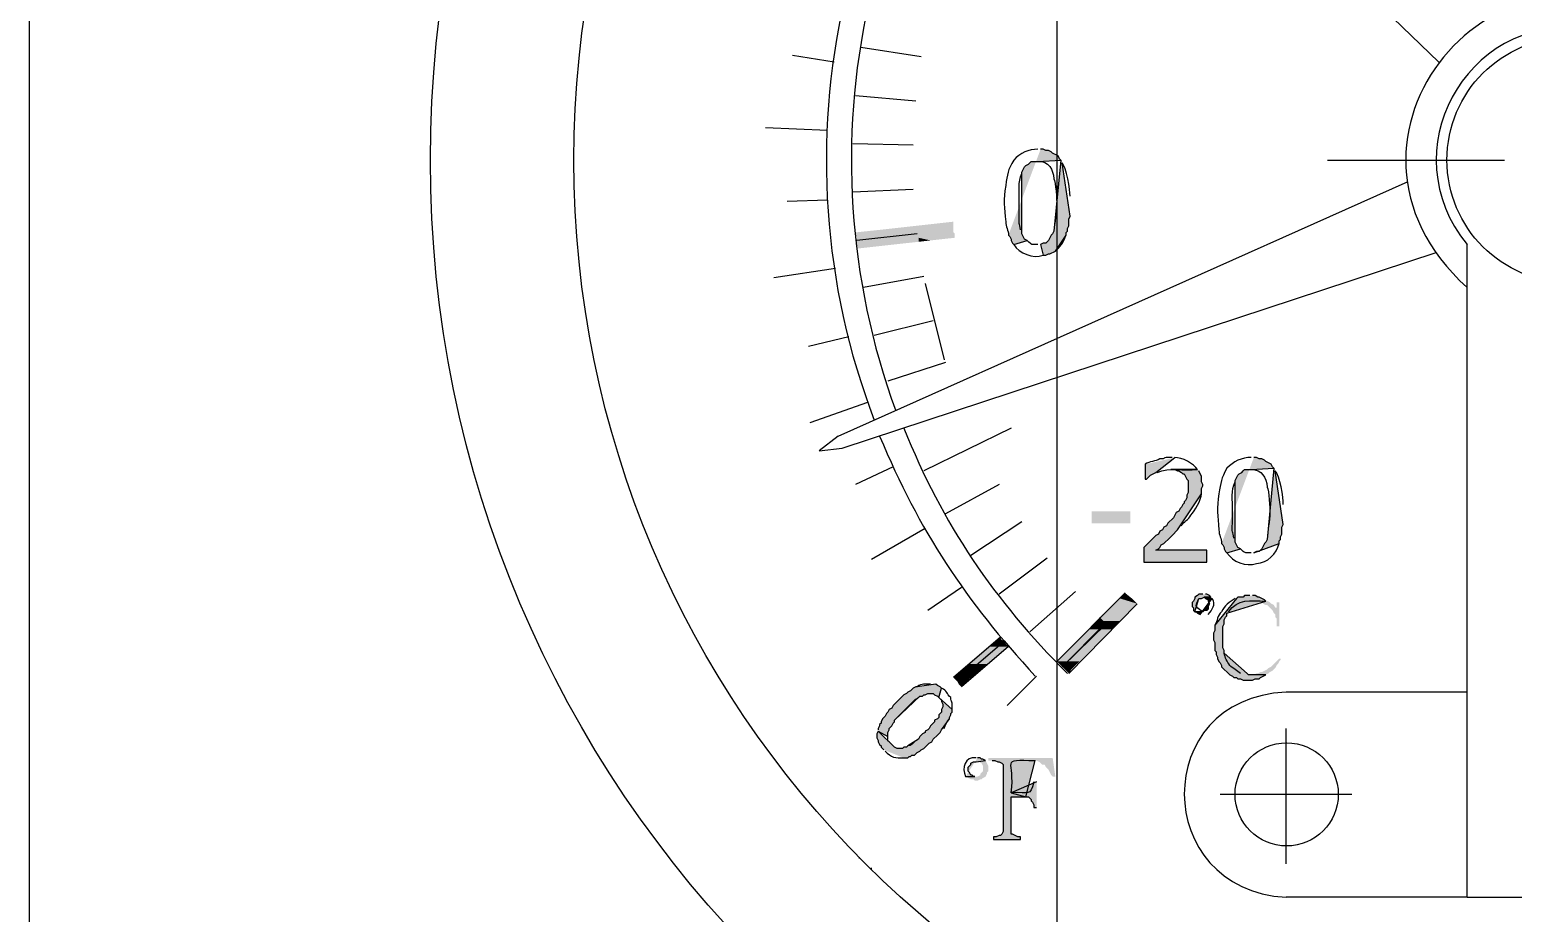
# Model space of a CAD drawing. Header units: millimetres. Extents: x 88585 to 99951, y -167251 to -159927.
# Drawn here: x 91141.6 to 91213.8, y -161431.5 to -161388.5 of the extents above; entities that cross this region are included whole.
import ezdxf

# ---------------------------------------------------------------- set-up
doc = ezdxf.new("R2010")
doc.units = ezdxf.units.MM
doc.header["$LTSCALE"] = 13
doc.layers.add('PDF_几何图形', color=7, linetype='Continuous')
doc.layers.add('PDF_实体填充', color=7, linetype='Continuous', true_color=0xffffff)
doc.layers.add('标注、文本', color=3, linetype='Continuous', lineweight=25)

# ---------------------------------------------------------------- blocks, each defined once
blk = doc.blocks.new('A$C1C912F39')
at = {"layer": 'PDF_实体填充', "transparency": 33554559}
for points in [[(28.138, 77.657), (28.203, 77.591), (28.268, 77.461), (28.268, 77.396), (28.334, 77.265), (28.399, 77.2), (29.052, 77.396), (28.921, 77.461), (28.791, 77.722), (28.791, 77.787), (28.791, 80.66), (28.791, 80.725), (28.921, 80.986), (28.987, 81.052), (29.117, 81.117), (29.248, 81.247), (29.574, 81.247), (30.684, 81.313), (30.619, 81.378), (30.553, 81.509), (30.292, 81.639), (30.227, 81.704), (30.096, 81.77), (29.966, 81.77), (29.835, 81.835), (29.705, 81.835)], [(30.684, 81.313), (30.357, 77.853), (30.292, 77.722), (30.227, 77.657), (30.096, 77.396), (29.966, 77.265), (29.835, 77.265), (29.705, 77.2), (29.835, 76.677), (29.966, 76.677), (30.096, 76.743), (30.162, 76.743), (30.423, 76.873), (30.945, 77.657), (30.945, 77.787), (31.01, 77.853), (31.01, 77.983), (31.076, 78.114), (31.076, 78.44), (31.141, 78.571), (30.749, 81.182)], [(34.797, 66.493), (34.797, 65.775), (34.862, 65.775), (35.058, 65.971), (35.189, 66.036), (35.319, 66.101), (36.233, 66.819)], [(38.518, 62.641), (38.583, 62.576), (38.649, 62.445), (38.649, 62.38), (38.714, 62.249), (38.779, 62.184), (39.432, 62.38), (39.302, 62.445), (39.171, 62.706), (39.171, 62.772), (39.171, 65.644), (39.171, 65.71), (39.302, 65.971), (39.367, 66.036), (39.497, 66.101), (39.563, 66.167), (39.628, 66.232), (39.954, 66.232), (41.064, 66.297), (40.999, 66.362), (40.934, 66.493), (40.673, 66.624), (40.607, 66.689), (40.477, 66.754), (40.346, 66.754), (40.216, 66.819), (40.085, 66.819)], [(37.343, 66.232), (36.037, 66.232), (36.233, 66.232), (36.364, 66.167), (36.429, 66.167), (36.56, 66.101), (36.625, 66.036), (36.69, 66.036), (36.821, 65.775), (36.886, 65.71), (36.886, 65.122), (36.821, 64.991), (36.821, 64.861), (36.755, 64.73), (36.69, 64.665), (36.69, 64.6), (36.625, 64.534), (36.56, 64.404), (36.494, 64.339), (36.429, 64.208), (36.298, 64.143), (36.233, 64.012), (36.168, 63.882), (35.907, 63.62), (35.841, 63.49), (35.711, 63.425), (35.646, 63.294), (35.515, 63.229), (35.45, 63.098), (35.319, 63.033), (34.732, 62.445), (34.732, 61.727), (37.8, 61.727), (37.8, 62.315), (35.319, 62.315), (35.45, 62.38), (35.515, 62.445), (35.58, 62.576), (35.711, 62.641), (35.972, 62.902), (36.103, 63.033), (36.168, 63.098), (36.298, 63.229), (36.364, 63.294), (37.539, 65.057), (37.539, 65.318), (37.604, 65.448), (37.604, 65.514), (37.539, 65.644), (37.539, 65.905), (37.408, 66.167)], [(41.064, 66.297), (40.738, 62.837), (40.673, 62.706), (40.607, 62.641), (40.477, 62.38), (40.346, 62.249), (40.216, 62.249), (40.085, 62.184), (41.325, 62.641), (41.325, 62.772), (41.391, 62.837), (41.391, 62.968), (41.456, 63.098), (41.456, 63.425), (41.521, 63.555), (41.13, 66.167)], [(34.079, 63.62), (34.079, 64.208), (32.185, 64.208), (32.185, 63.62)], [(37.604, 60.16), (37.408, 60.16), (37.343, 60.095), (37.212, 60.03), (37.212, 59.964), (37.147, 59.834), (37.082, 59.769), (37.082, 59.573), (37.147, 59.507), (37.147, 59.377), (37.212, 59.312), (37.408, 59.964), (37.539, 59.964), (37.669, 60.03), (37.996, 60.03), (37.931, 60.095), (37.8, 60.16), (37.735, 60.16)], [(37.996, 60.03), (37.669, 60.03), (37.735, 59.964), (37.865, 59.899), (37.865, 59.834), (37.931, 59.703), (37.865, 59.573), (37.865, 59.442), (37.8, 59.377), (37.669, 59.377), (37.604, 59.312), (37.212, 59.312), (37.278, 59.312), (37.343, 59.246), (37.474, 59.181), (38.061, 59.964)], [(39.889, 60.095), (39.628, 60.095), (39.563, 60.03), (39.302, 60.03), (39.236, 59.964), (38.192, 58.659), (38.192, 58.398), (38.126, 58.267), (38.126, 57.941), (38.192, 57.81), (38.192, 57.418), (38.257, 57.353), (38.257, 57.223), (38.322, 57.092), (38.322, 57.027), (38.388, 56.896), (38.453, 56.831), (38.518, 56.7), (38.518, 56.635), (38.91, 56.243), (39.04, 56.178), (39.106, 56.113), (39.236, 56.113), (39.302, 56.047), (39.432, 56.047), (39.563, 55.982), (40.02, 55.982), (40.15, 56.047), (40.346, 56.047), (40.411, 56.113), (40.673, 56.243), (39.824, 56.243), (39.759, 56.309), (38.649, 57.288), (38.649, 57.418), (38.583, 57.549), (38.583, 58.594), (38.649, 58.724), (38.649, 58.92), (38.714, 59.051), (38.779, 59.116), (38.779, 59.246), (40.673, 59.834), (40.607, 59.899), (40.346, 60.03), (40.281, 60.03), (40.15, 60.095), (40.02, 60.095)], [(40.673, 59.834), (39.954, 59.834), (40.346, 59.834), (40.477, 59.769), (40.542, 59.703), (40.673, 59.638), (40.738, 59.638), (40.934, 59.442), (41.195, 59.507), (41.13, 59.507), (41.064, 59.638), (40.934, 59.703), (40.868, 59.769), (40.738, 59.834)], [(41.325, 59.769), (41.195, 59.769), (41.195, 59.507), (40.934, 59.442), (40.999, 59.377), (41.064, 59.246), (41.13, 59.181), (41.13, 59.051), (41.195, 58.985), (41.195, 58.594), (41.325, 58.594)], [(41.391, 57.027), (41.325, 57.027), (41.13, 56.831), (41.064, 56.766), (40.999, 56.7), (40.934, 56.635), (40.803, 56.57), (40.738, 56.504), (40.477, 56.374), (40.411, 56.374), (40.281, 56.309), (40.216, 56.309), (40.085, 56.243), (39.954, 56.243), (40.673, 56.243), (40.803, 56.309), (40.868, 56.374), (40.999, 56.439), (41.064, 56.504), (41.13, 56.57), (41.195, 56.7), (41.26, 56.766), (41.325, 56.896), (41.391, 56.961)], [(21.805, 53.501), (22.262, 53.24), (22.262, 53.436), (22.327, 53.567), (22.327, 53.632), (22.458, 53.762), (22.523, 53.893), (22.589, 53.958), (22.589, 54.024), (23.829, 55.199), (23.96, 55.199), (24.025, 55.264), (24.09, 55.264), (24.221, 55.329), (24.482, 55.329), (24.547, 55.264), (24.678, 55.199), (24.743, 55.133), (24.874, 55.59), (24.808, 55.656), (24.678, 55.721), (24.612, 55.786), (23.698, 55.656), (23.633, 55.656), (23.503, 55.59), (23.372, 55.46), (23.241, 55.395), (23.176, 55.329), (23.046, 55.264), (22.98, 55.199), (22.523, 54.742), (22.458, 54.611), (22.327, 54.546), (22.262, 54.415), (22.197, 54.35), (22.132, 54.219), (22.001, 54.089), (21.936, 53.958), (21.936, 53.893), (21.87, 53.828), (21.87, 53.762), (21.805, 53.632), (21.805, 53.567)], [(23.046, 52.196), (23.241, 52.196), (23.307, 52.261), (23.372, 52.261), (23.437, 52.326), (23.568, 52.326), (23.698, 52.457), (23.829, 52.522), (23.894, 52.587), (24.025, 52.653), (24.286, 52.914), (24.417, 52.979), (24.482, 53.11), (24.678, 53.305), (24.743, 53.371), (24.808, 53.436), (24.874, 53.567), (25.265, 54.089), (25.265, 54.154), (25.331, 54.285), (25.331, 54.35), (25.396, 54.415), (25.396, 54.546), (24.743, 55.133), (24.808, 55.068), (24.874, 55.003), (24.874, 54.938), (24.939, 54.807), (24.939, 54.676), (24.874, 54.546), (24.874, 54.415), (24.808, 54.35), (24.743, 54.285), (24.743, 54.154), (24.678, 54.089), (24.547, 54.024), (24.547, 53.958), (24.351, 53.762), (24.286, 53.632), (24.221, 53.567), (24.09, 53.501), (24.09, 53.436), (23.96, 53.371), (23.829, 53.24), (23.764, 53.11), (23.241, 52.783), (23.176, 52.718), (23.046, 52.718), (22.98, 52.653), (22.719, 52.653), (22.589, 52.718), (21.805, 53.501), (21.74, 53.371), (21.74, 53.175), (21.805, 53.044), (21.805, 52.979), (21.87, 52.848), (21.936, 52.783), (21.936, 52.718), (22.066, 52.587)], [(26.049, 51.282), (26.506, 51.282), (26.44, 51.282), (26.375, 51.347), (26.31, 51.347), (26.245, 51.477), (26.179, 51.543), (26.179, 51.739), (26.245, 51.804), (26.31, 51.869), (26.31, 51.934), (26.44, 52), (26.571, 52), (27.028, 52.065), (26.897, 52.13), (26.832, 52.13), (26.767, 52.196), (26.636, 52.196)], [(27.028, 52.065), (26.571, 52), (26.702, 52), (26.832, 51.934), (26.897, 51.804), (26.897, 51.543), (26.767, 51.412), (26.767, 51.347), (26.636, 51.282), (26.114, 51.282), (26.179, 51.216), (26.31, 51.151), (26.44, 51.151), (26.506, 51.086), (26.636, 51.086), (26.767, 51.151), (26.832, 51.151), (26.897, 51.216), (27.028, 51.282), (27.093, 51.412), (27.093, 51.477), (27.159, 51.543), (27.159, 51.804), (27.093, 51.934)], [(30.292, 52.196), (27.159, 52.196), (27.159, 52.065), (27.354, 52.065)], [(30.292, 52.196), (27.354, 52.065), (29.509, 52.065), (29.639, 52), (29.705, 51.934), (29.77, 51.869), (29.9, 51.869), (29.966, 51.739), (30.096, 51.608), (30.227, 51.347), (30.292, 51.282), (30.423, 51.282)], [(27.354, 52.065), (27.485, 52.065), (27.616, 52), (27.681, 52), (27.811, 51.934), (27.877, 51.869), (27.877, 48.605), (27.811, 48.474), (27.746, 48.409), (27.681, 48.409), (27.55, 48.344), (27.42, 48.344), (27.42, 48.213), (28.725, 48.213), (28.725, 48.344), (28.595, 48.344), (28.464, 48.409), (28.334, 48.474), (28.268, 48.474), (28.268, 50.302), (28.987, 50.302), (29.444, 52.065)], [(29.509, 51.02), (28.268, 50.498), (28.987, 50.302), (29.117, 50.302), (29.248, 50.172), (29.248, 50.106), (29.313, 50.041), (29.378, 49.911), (29.378, 49.78), (29.509, 49.78)]]:
    blk.add_hatch(color=7, dxfattribs=at).paths.add_polyline_path(points, flags=16)
at = {"layer": 'PDF_几何图形'}
for p, q in [((24.09, 75.306), (25.004, 71.585)), ((41.652, 47.038), (41.652, 53.632))]:
    blk.add_line(p, q, dxfattribs=at)
for points in [[(43.284, 91.693), (49.094, 86.078)], [(23.894, 86.34), (20.956, 86.797)], [(19.651, 86.078), (17.627, 86.405)], [(23.633, 84.185), (20.695, 84.446)], [(19.324, 82.749), (16.321, 82.88)], [(23.503, 82.031), (20.565, 82.096)], [(28.138, 77.657), (28.203, 77.591), (28.268, 77.461), (28.268, 77.396), (28.334, 77.265), (28.399, 77.2), (29.052, 77.396), (28.921, 77.461), (28.791, 77.722), (28.791, 77.787), (28.791, 80.66), (28.791, 80.725), (28.921, 80.986), (28.987, 81.052), (29.117, 81.117), (29.248, 81.247), (29.574, 81.247), (30.684, 81.313), (30.619, 81.378), (30.553, 81.509), (30.292, 81.639), (30.227, 81.704), (30.096, 81.77), (29.966, 81.77), (29.835, 81.835), (29.705, 81.835)], [(30.684, 81.313), (30.357, 77.853), (30.292, 77.722), (30.227, 77.657), (30.096, 77.396), (29.966, 77.265), (29.835, 77.265), (29.705, 77.2), (29.835, 76.677), (29.966, 76.677), (30.096, 76.743), (30.162, 76.743), (30.423, 76.873), (30.945, 77.657), (30.945, 77.787), (31.01, 77.853), (31.01, 77.983), (31.076, 78.114), (31.076, 78.44), (31.141, 78.571), (30.749, 81.182)], [(43.676, 81.313), (52.293, 81.313)], [(19.847, 67.864), (47.593, 80.268)], [(23.503, 79.876), (20.565, 79.746)], [(19.324, 79.354), (17.366, 79.289)], [(23.698, 77.722), (20.761, 77.396)], [(20.042, 67.276), (48.964, 76.808)], [(50.465, 45.406), (50.465, 77.2)], [(19.716, 76.025), (16.713, 75.568)], [(24.025, 75.633), (21.087, 75.111)], [(24.482, 73.478), (21.609, 72.76)], [(20.369, 72.695), (18.41, 72.238)], [(25.069, 71.455), (22.262, 70.541)], [(21.283, 69.496), (18.476, 68.517)], [(28.268, 68.256), (24.025, 66.167)], [(19.847, 67.864), (18.933, 67.146), (20.042, 67.276)], [(34.797, 66.493), (34.797, 65.775), (34.862, 65.775), (35.058, 65.971), (35.189, 66.036), (35.319, 66.101), (36.233, 66.819)], [(38.518, 62.641), (38.583, 62.576), (38.649, 62.445), (38.649, 62.38), (38.714, 62.249), (38.779, 62.184), (39.432, 62.38), (39.302, 62.445), (39.171, 62.706), (39.171, 62.772), (39.171, 65.644), (39.171, 65.71), (39.302, 65.971), (39.367, 66.036), (39.497, 66.101), (39.563, 66.167), (39.628, 66.232), (39.954, 66.232), (41.064, 66.297), (40.999, 66.362), (40.934, 66.493), (40.673, 66.624), (40.607, 66.689), (40.477, 66.754), (40.346, 66.754), (40.216, 66.819), (40.085, 66.819)], [(22.523, 66.362), (20.695, 65.514)], [(37.343, 66.232), (36.037, 66.232), (36.233, 66.232), (36.364, 66.167), (36.429, 66.167), (36.56, 66.101), (36.625, 66.036), (36.69, 66.036), (36.821, 65.775), (36.886, 65.71), (36.886, 65.122), (36.821, 64.991), (36.821, 64.861), (36.755, 64.73), (36.69, 64.665), (36.69, 64.6), (36.625, 64.534), (36.56, 64.404), (36.494, 64.339), (36.429, 64.208), (36.298, 64.143), (36.233, 64.012), (36.168, 63.882), (35.907, 63.62), (35.841, 63.49), (35.711, 63.425), (35.646, 63.294), (35.515, 63.229), (35.45, 63.098), (35.319, 63.033), (34.732, 62.445), (34.732, 61.727), (37.8, 61.727), (37.8, 62.315), (35.319, 62.315), (35.45, 62.38), (35.515, 62.445), (35.58, 62.576), (35.711, 62.641), (35.972, 62.902), (36.103, 63.033), (36.168, 63.098), (36.298, 63.229), (36.364, 63.294), (37.539, 65.057), (37.539, 65.318), (37.604, 65.448), (37.604, 65.514), (37.539, 65.644), (37.539, 65.905), (37.408, 66.167)], [(41.064, 66.297), (40.738, 62.837), (40.673, 62.706), (40.607, 62.641), (40.477, 62.38), (40.346, 62.249), (40.216, 62.249), (40.085, 62.184), (41.325, 62.641), (41.325, 62.772), (41.391, 62.837), (41.391, 62.968), (41.456, 63.098), (41.456, 63.425), (41.521, 63.555), (41.13, 66.167)], [(27.681, 65.514), (25.069, 64.077)], [(28.791, 63.686), (26.31, 62.054)], [(24.09, 63.359), (21.479, 61.858)], [(30.031, 61.923), (27.681, 60.16)], [(25.853, 60.487), (24.221, 59.377)], [(31.402, 60.291), (29.182, 58.332)], [(33.818, 60.226), (30.488, 56.896)], [(37.604, 60.16), (37.408, 60.16), (37.343, 60.095), (37.212, 60.03), (37.212, 59.964), (37.147, 59.834), (37.082, 59.769), (37.082, 59.573), (37.147, 59.507), (37.147, 59.377), (37.212, 59.312), (37.408, 59.964), (37.539, 59.964), (37.669, 60.03), (37.996, 60.03), (37.931, 60.095), (37.8, 60.16), (37.735, 60.16)], [(37.996, 60.03), (37.669, 60.03), (37.735, 59.964), (37.865, 59.899), (37.865, 59.834), (37.931, 59.703), (37.865, 59.573), (37.865, 59.442), (37.8, 59.377), (37.669, 59.377), (37.604, 59.312), (37.212, 59.312), (37.278, 59.312), (37.343, 59.246), (37.474, 59.181), (38.061, 59.964)], [(39.889, 60.095), (39.628, 60.095), (39.563, 60.03), (39.302, 60.03), (39.236, 59.964), (38.192, 58.659), (38.192, 58.398), (38.126, 58.267), (38.126, 57.941), (38.192, 57.81), (38.192, 57.418), (38.257, 57.353), (38.257, 57.223), (38.322, 57.092), (38.322, 57.027), (38.388, 56.896), (38.453, 56.831), (38.518, 56.7), (38.518, 56.635), (38.91, 56.243), (39.04, 56.178), (39.106, 56.113), (39.236, 56.113), (39.302, 56.047), (39.432, 56.047), (39.563, 55.982), (40.02, 55.982), (40.15, 56.047), (40.346, 56.047), (40.411, 56.113), (40.673, 56.243), (39.824, 56.243), (39.759, 56.309), (38.649, 57.288), (38.649, 57.418), (38.583, 57.549), (38.583, 58.594), (38.649, 58.724), (38.649, 58.92), (38.714, 59.051), (38.779, 59.116), (38.779, 59.246), (40.673, 59.834), (40.607, 59.899), (40.346, 60.03), (40.281, 60.03), (40.15, 60.095), (40.02, 60.095)], [(34.405, 59.703), (31.076, 56.309)], [(32.838, 58.724), (30.749, 56.635)], [(32.904, 58.724), (30.749, 56.635)], [(27.746, 58.071), (25.461, 56.113)], [(27.942, 57.875), (25.657, 55.917)], [(28.138, 57.614), (25.853, 55.656)], [(21.805, 53.501), (22.262, 53.24), (22.262, 53.436), (22.327, 53.567), (22.327, 53.632), (22.458, 53.762), (22.523, 53.893), (22.589, 53.958), (22.589, 54.024), (23.829, 55.199), (23.96, 55.199), (24.025, 55.264), (24.09, 55.264), (24.221, 55.329), (24.482, 55.329), (24.547, 55.264), (24.678, 55.199), (24.743, 55.133), (24.874, 55.59), (24.808, 55.656), (24.678, 55.721), (24.612, 55.786), (23.698, 55.656), (23.633, 55.656), (23.503, 55.59), (23.372, 55.46), (23.241, 55.395), (23.176, 55.329), (23.046, 55.264), (22.98, 55.199), (22.523, 54.742), (22.458, 54.611), (22.327, 54.546), (22.262, 54.415), (22.197, 54.35), (22.132, 54.219), (22.001, 54.089), (21.936, 53.958), (21.936, 53.893), (21.87, 53.828), (21.87, 53.762), (21.805, 53.632), (21.805, 53.567)], [(29.509, 56.178), (28.073, 54.742)], [(23.046, 52.196), (23.241, 52.196), (23.307, 52.261), (23.372, 52.261), (23.437, 52.326), (23.568, 52.326), (23.698, 52.457), (23.829, 52.522), (23.894, 52.587), (24.025, 52.653), (24.286, 52.914), (24.417, 52.979), (24.482, 53.11), (24.678, 53.305), (24.743, 53.371), (24.808, 53.436), (24.874, 53.567), (25.265, 54.089), (25.265, 54.154), (25.331, 54.285), (25.331, 54.35), (25.396, 54.415), (25.396, 54.546), (24.743, 55.133), (24.808, 55.068), (24.874, 55.003), (24.874, 54.938), (24.939, 54.807), (24.939, 54.676), (24.874, 54.546), (24.874, 54.415), (24.808, 54.35), (24.743, 54.285), (24.743, 54.154), (24.678, 54.089), (24.547, 54.024), (24.547, 53.958), (24.351, 53.762), (24.286, 53.632), (24.221, 53.567), (24.09, 53.501), (24.09, 53.436), (23.96, 53.371), (23.829, 53.24), (23.764, 53.11), (23.241, 52.783), (23.176, 52.718), (23.046, 52.718), (22.98, 52.653), (22.719, 52.653), (22.589, 52.718), (21.805, 53.501), (21.74, 53.371), (21.74, 53.175), (21.805, 53.044), (21.805, 52.979), (21.87, 52.848), (21.936, 52.783), (21.936, 52.718), (22.066, 52.587)], [(50.465, 55.395), (41.652, 55.395)], [(50.465, 45.406), (69.267, 45.406), (70.377, 45.537), (71.422, 45.928), (72.336, 46.516), (73.119, 47.299), (73.772, 48.278), (69.267, 55.395)], [(26.049, 51.282), (26.506, 51.282), (26.44, 51.282), (26.375, 51.347), (26.31, 51.347), (26.245, 51.477), (26.179, 51.543), (26.179, 51.739), (26.245, 51.804), (26.31, 51.869), (26.31, 51.934), (26.44, 52), (26.571, 52), (27.028, 52.065), (26.897, 52.13), (26.832, 52.13), (26.767, 52.196), (26.636, 52.196)], [(27.354, 52.065), (27.485, 52.065), (27.616, 52), (27.681, 52), (27.811, 51.934), (27.877, 51.869), (27.877, 48.605), (27.811, 48.474), (27.746, 48.409), (27.681, 48.409), (27.55, 48.344), (27.42, 48.344), (27.42, 48.213), (28.725, 48.213), (28.725, 48.344), (28.595, 48.344), (28.464, 48.409), (28.334, 48.474), (28.268, 48.474), (28.268, 50.302), (28.987, 50.302), (29.444, 52.065)], [(29.509, 51.02), (28.268, 50.498), (28.987, 50.302), (29.117, 50.302), (29.248, 50.172), (29.248, 50.106), (29.313, 50.041), (29.378, 49.911), (29.378, 49.78), (29.509, 49.78)], [(38.453, 50.433), (44.851, 50.433)], [(20.891, 47.299), (20.891, 47.364)], [(21.479, 46.777), (21.479, 46.842)], [(50.465, 45.406), (41.652, 45.406)]]:
    blk.add_lwpolyline(points, dxfattribs=at)
for centre, radius in [((55.46, 81.313), 55.46), ((55.46, 81.313), 48.474), ((55.46, 81.313), 48.474), ((55.46, 81.313), 5.974), ((41.684, 50.417), 2.513)]:
    blk.add_circle(centre, radius, dxfattribs=at)
for points in [[(30.031, 107.035), (19.948, 97.118), (16.523, 81.87), (21.609, 68.647)], [(30.88, 106.186), (21.053, 96.516), (17.938, 82.007), (22.654, 69.104)], [(60.454, 87.449), (52.039, 93.731), (42.515, 82.296), (50.465, 75.111)], [(56.145, 87.776), (50.326, 88.309), (46.794, 81.708), (50.465, 77.2)], [(29.574, 81.835), (29.129, 81.857), (28.697, 81.645), (28.399, 81.313)], [(28.399, 81.313), (28.1, 80.807), (28.095, 80.639), (28.007, 80.072)], [(29.574, 81.247), (30.11, 81.266), (30.315, 80.86), (30.357, 80.399)], [(31.141, 79.55), (31.152, 79.838), (30.959, 80.995), (30.749, 81.182)], [(28.66, 79.289), (28.675, 79.749), (28.594, 80.237), (28.791, 80.66)], [(30.357, 80.399), (30.433, 80.257), (30.504, 79.33), (30.488, 79.158)], [(28.007, 80.072), (27.89, 79.357), (27.937, 79.011), (28.007, 78.31)], [(28.66, 78.636), (28.66, 78.854), (28.66, 79.071), (28.66, 79.289)], [(30.488, 79.158), (30.475, 78.718), (30.383, 78.29), (30.357, 77.853)], [(28.007, 78.31), (27.995, 78.082), (28.149, 77.884), (28.138, 77.657)], [(28.725, 77.918), (28.682, 78.271), (28.636, 78.135), (28.66, 78.636)], [(29.574, 77.2), (29.234, 77.207), (29.298, 77.143), (29.052, 77.396)], [(30.488, 76.939), (30.727, 77.145), (30.843, 77.374), (30.945, 77.657)], [(28.399, 77.2), (28.656, 76.758), (29.338, 76.498), (29.835, 76.677)], [(23.046, 68.256), (24.932, 63.567), (27.431, 59.871), (31.01, 56.309)], [(21.87, 67.864), (23.804, 63.231), (26.04, 59.86), (29.444, 56.178)], [(35.515, 66.754), (35.285, 66.622), (35.02, 66.65), (34.797, 66.493)], [(36.103, 66.819), (35.529, 66.852), (35.85, 66.736), (35.515, 66.754)], [(37.343, 66.232), (37.163, 66.531), (36.589, 66.846), (36.233, 66.819)], [(39.954, 66.819), (39.509, 66.841), (39.077, 66.629), (38.779, 66.297)], [(35.384, 66.101), (35.986, 66.361), (36.656, 66.157), (37.343, 66.232)], [(38.779, 66.297), (38.48, 65.791), (38.475, 65.624), (38.388, 65.057)], [(39.954, 66.232), (40.491, 66.25), (40.695, 65.844), (40.738, 65.383)], [(41.521, 64.534), (41.532, 64.823), (41.34, 65.979), (41.13, 66.167)], [(37.017, 64.012), (37.22, 64.235), (37.518, 64.753), (37.539, 65.057)], [(38.388, 65.057), (38.27, 64.342), (38.317, 63.996), (38.388, 63.294)], [(39.04, 64.273), (39.056, 64.734), (38.974, 65.221), (39.171, 65.644)], [(40.738, 65.383), (40.813, 65.242), (40.884, 64.315), (40.868, 64.143)], [(36.56, 63.49), (36.652, 63.715), (36.924, 63.787), (37.017, 64.012)], [(39.106, 62.902), (39.062, 63.256), (39.016, 63.12), (39.04, 63.62)], [(39.04, 63.62), (39.04, 63.838), (39.04, 64.056), (39.04, 64.273)], [(40.868, 64.143), (40.855, 63.702), (40.763, 63.274), (40.738, 62.837)], [(38.388, 63.294), (38.376, 63.067), (38.529, 62.869), (38.518, 62.641)], [(38.779, 62.184), (39.036, 61.742), (39.718, 61.482), (40.216, 61.662)], [(39.954, 62.184), (39.613, 62.192), (39.678, 62.128), (39.432, 62.38)], [(40.216, 61.662), (40.762, 61.677), (41.178, 62.147), (41.325, 62.641)], [(37.604, 59.312), (37.144, 59.584), (37.277, 59.608), (37.408, 59.964)], [(37.865, 59.181), (38.06, 59.434), (38.248, 59.637), (38.061, 59.964)], [(39.171, 59.964), (38.907, 59.796), (38.65, 59.603), (38.518, 59.312)], [(38.845, 59.312), (39.318, 59.969), (39.899, 59.837), (40.673, 59.834)], [(38.518, 59.312), (38.296, 59.131), (38.332, 58.857), (38.192, 58.659)], [(38.91, 56.7), (38.8, 56.888), (38.668, 57.067), (38.649, 57.288)], [(39.432, 56.309), (39.263, 56.446), (39.078, 56.563), (38.91, 56.7)], [(24.351, 55.786), (24.084, 55.776), (23.924, 55.837), (23.698, 55.656)], [(23.437, 54.872), (23.66, 55.132), (23.669, 55.04), (23.829, 55.199)], [(25.331, 55.133), (25.101, 55.315), (25.191, 55.459), (24.874, 55.59)], [(25.396, 54.546), (25.424, 55.003), (25.352, 54.864), (25.331, 55.133)], [(41.652, 55.395), (35.021, 55.105), (35.081, 45.787), (41.652, 45.406)], [(22.654, 54.089), (22.784, 54.219), (22.915, 54.35), (23.046, 54.481)], [(23.046, 54.481), (23.176, 54.611), (23.307, 54.742), (23.437, 54.872)], [(25.004, 53.632), (25.075, 53.796), (25.129, 53.958), (25.265, 54.089)], [(22.458, 52.848), (22.22, 53.113), (22.263, 52.926), (22.262, 53.24)], [(23.633, 53.044), (23.519, 52.947), (23.408, 52.755), (23.241, 52.783)], [(22.132, 52.522), (22.43, 52.225), (22.635, 52.168), (23.046, 52.196)], [(26.571, 52.196), (26.007, 52.266), (25.86, 51.703), (26.049, 51.282)], [(28.268, 50.498), (28.506, 52.104), (27.642, 52.117), (29.444, 52.065)], [(29.378, 51.02), (29.155, 50.273), (29.205, 50.555), (28.268, 50.498)]]:
    blk.add_open_spline(points, degree=3, dxfattribs=at)
at = {"layer": 'PDF_实体填充', "transparency": 33554559}
for points in [[(23.698, 78.114), (21.936, 77.918), (23.698, 77.918)], [(25.461, 78.31), (23.698, 78.114), (25.461, 78.114)], [(23.698, 78.114), (23.698, 77.918), (25.461, 77.918)], [(23.698, 78.114), (25.461, 78.114), (25.461, 77.918)], [(21.936, 77.918), (20.695, 77.787), (23.698, 77.787)], [(20.695, 77.787), (20.695, 77.722), (23.764, 77.722)], [(20.695, 77.787), (23.698, 77.787), (23.764, 77.722)], [(20.695, 77.722), (20.761, 77.591), (22.523, 77.591)], [(20.695, 77.722), (23.764, 77.722), (22.523, 77.591)], [(20.761, 77.591), (20.761, 77.526), (22.001, 77.526)], [(20.761, 77.591), (22.523, 77.591), (22.001, 77.526)], [(20.761, 77.526), (22.001, 77.526), (21.936, 77.526)], [(20.761, 77.526), (21.936, 77.526), (20.761, 77.396)], [(21.936, 77.526), (20.761, 77.396), (23.764, 77.396)], [(20.761, 77.396), (20.761, 77.33), (23.764, 77.33)], [(20.761, 77.396), (23.764, 77.396), (23.764, 77.33)], [(20.761, 77.33), (20.761, 77.2), (22.589, 77.2)], [(20.761, 77.33), (23.764, 77.33), (22.589, 77.2)], [(21.936, 77.918), (23.698, 77.918), (23.698, 77.787)], [(22.001, 77.526), (21.936, 77.526), (23.764, 77.526)], [(21.936, 77.526), (23.764, 77.526), (23.764, 77.396)], [(22.523, 77.591), (22.001, 77.526), (23.764, 77.526)], [(23.764, 77.722), (22.523, 77.591), (23.764, 77.591)], [(22.523, 77.591), (23.764, 77.591), (23.764, 77.526)], [(23.698, 77.918), (23.698, 77.787), (25.461, 77.787)], [(23.698, 77.918), (25.461, 77.918), (25.461, 77.787)], [(23.698, 77.787), (23.764, 77.722), (25.526, 77.722)], [(23.698, 77.787), (25.461, 77.787), (25.526, 77.722)], [(23.764, 77.722), (23.764, 77.591), (25.526, 77.591)], [(23.764, 77.722), (25.526, 77.722), (25.526, 77.591)], [(23.764, 77.591), (23.764, 77.526), (25.526, 77.526)], [(23.764, 77.591), (25.526, 77.591), (25.526, 77.526)], [(23.764, 77.526), (23.764, 77.396), (24.351, 77.396)], [(23.764, 77.526), (25.526, 77.526), (24.351, 77.396)], [(23.764, 77.396), (24.351, 77.396), (23.764, 77.33)], [(20.761, 77.2), (22.589, 77.2), (20.826, 77.004)], [(33.556, 59.964), (33.295, 59.703), (34.405, 59.703)], [(33.818, 60.226), (33.556, 59.964), (34.144, 59.964)], [(33.556, 59.964), (34.144, 59.964), (34.405, 59.703)], [(33.295, 59.703), (32.577, 59.051), (33.752, 59.051)], [(33.295, 59.703), (34.405, 59.703), (33.752, 59.051)], [(32.185, 58.594), (32.055, 58.463), (32.577, 58.463)], [(32.316, 58.724), (32.185, 58.594), (32.773, 58.594)], [(32.185, 58.594), (32.773, 58.594), (32.577, 58.463)], [(32.447, 58.855), (32.316, 58.724), (32.904, 58.724)], [(32.316, 58.724), (32.904, 58.724), (32.773, 58.594)], [(32.577, 59.051), (32.447, 58.855), (32.773, 58.855)], [(32.447, 58.855), (32.773, 58.855), (32.904, 58.724)], [(32.577, 59.051), (32.773, 58.855), (33.622, 58.855)], [(32.577, 59.051), (33.752, 59.051), (33.622, 58.855)], [(32.773, 58.594), (32.577, 58.463), (33.165, 58.463)], [(32.773, 58.855), (32.904, 58.724), (33.426, 58.724)], [(32.773, 58.855), (33.622, 58.855), (33.426, 58.724)], [(32.904, 58.724), (32.773, 58.594), (33.034, 58.594)], [(32.773, 58.594), (33.034, 58.594), (33.165, 58.463)], [(32.904, 58.724), (33.034, 58.594), (33.295, 58.594)], [(32.904, 58.724), (33.426, 58.724), (33.295, 58.594)], [(33.034, 58.594), (33.295, 58.594), (33.165, 58.463)], [(27.485, 57.875), (27.354, 57.745), (27.811, 57.745)], [(27.616, 57.941), (27.485, 57.875), (27.942, 57.875)], [(27.485, 57.875), (27.942, 57.875), (27.811, 57.745)], [(27.746, 58.071), (27.616, 57.941), (27.811, 57.941)], [(27.616, 57.941), (27.811, 57.941), (27.942, 57.875)], [(27.942, 57.875), (27.811, 57.745), (28.007, 57.745)], [(32.055, 58.463), (30.488, 56.896), (31.076, 56.896)], [(32.055, 58.463), (32.577, 58.463), (31.076, 56.896)], [(32.577, 58.463), (31.076, 56.896), (31.598, 56.896)], [(32.577, 58.463), (33.165, 58.463), (31.598, 56.896)], [(27.224, 57.614), (26.245, 56.766), (26.702, 56.766)], [(27.224, 57.614), (27.681, 57.614), (26.702, 56.766)], [(27.681, 57.614), (26.702, 56.766), (27.159, 56.766)], [(27.681, 57.614), (28.138, 57.614), (27.159, 56.766)], [(27.354, 57.745), (27.224, 57.614), (27.681, 57.614)], [(27.354, 57.745), (27.811, 57.745), (27.681, 57.614)], [(27.811, 57.745), (27.681, 57.614), (28.138, 57.614)], [(27.811, 57.745), (28.007, 57.745), (28.138, 57.614)], [(25.788, 56.439), (25.657, 56.309), (26.179, 56.309)], [(25.983, 56.57), (25.788, 56.439), (26.31, 56.439)], [(25.788, 56.439), (26.31, 56.439), (26.179, 56.309)], [(26.114, 56.635), (25.983, 56.57), (26.44, 56.57)], [(25.983, 56.57), (26.44, 56.57), (26.31, 56.439)], [(26.245, 56.766), (26.114, 56.635), (26.31, 56.635)], [(26.114, 56.635), (26.31, 56.635), (26.44, 56.57)], [(26.31, 56.439), (26.179, 56.309), (26.636, 56.309)], [(26.245, 56.766), (26.31, 56.635), (26.571, 56.635)], [(26.245, 56.766), (26.702, 56.766), (26.571, 56.635)], [(26.31, 56.635), (26.571, 56.635), (26.44, 56.57)], [(26.44, 56.57), (26.31, 56.439), (26.506, 56.439)], [(26.31, 56.439), (26.506, 56.439), (26.636, 56.309)], [(26.571, 56.635), (26.44, 56.57), (26.897, 56.57)], [(26.44, 56.57), (26.506, 56.439), (26.767, 56.439)], [(26.44, 56.57), (26.897, 56.57), (26.767, 56.439)], [(26.506, 56.439), (26.767, 56.439), (26.636, 56.309)], [(26.702, 56.766), (26.571, 56.635), (27.028, 56.635)], [(26.571, 56.635), (27.028, 56.635), (26.897, 56.57)], [(26.702, 56.766), (27.159, 56.766), (27.028, 56.635)], [(30.488, 56.896), (30.619, 56.766), (30.88, 56.766)], [(30.488, 56.896), (31.076, 56.896), (30.88, 56.766)], [(30.619, 56.766), (30.88, 56.766), (30.749, 56.635)], [(30.88, 56.766), (30.749, 56.635), (31.337, 56.635)], [(30.749, 56.635), (30.88, 56.504), (31.206, 56.504)], [(30.749, 56.635), (31.337, 56.635), (31.206, 56.504)], [(31.076, 56.896), (30.88, 56.766), (31.467, 56.766)], [(30.88, 56.766), (31.467, 56.766), (31.337, 56.635)], [(30.88, 56.504), (31.206, 56.504), (31.076, 56.309)], [(31.076, 56.896), (31.598, 56.896), (31.467, 56.766)], [(25.657, 56.309), (25.461, 56.113), (25.918, 56.113)], [(25.461, 56.113), (25.526, 56.047), (25.788, 56.047)], [(25.461, 56.113), (25.918, 56.113), (25.788, 56.047)], [(25.526, 56.047), (25.788, 56.047), (25.657, 55.917)], [(25.657, 56.309), (26.179, 56.309), (25.918, 56.113)], [(25.788, 56.047), (25.657, 55.917), (26.114, 55.917)], [(25.657, 55.917), (25.722, 55.786), (25.983, 55.786)], [(25.657, 55.917), (26.114, 55.917), (25.983, 55.786)], [(25.722, 55.786), (25.983, 55.786), (25.853, 55.656)], [(25.918, 56.113), (25.788, 56.047), (26.245, 56.047)], [(25.788, 56.047), (26.245, 56.047), (26.114, 55.917)], [(26.179, 56.309), (25.918, 56.113), (26.375, 56.113)], [(25.918, 56.113), (26.375, 56.113), (26.245, 56.047)], [(26.179, 56.309), (26.636, 56.309), (26.375, 56.113)]]:
    blk.add_solid(points, dxfattribs=at)

msp = doc.modelspace()

# ---------------------------------------------------------------- linework, layer by layer
at = {"layer": '标注、文本', "color": 2}
msp.add_lwpolyline([(91191.59, -161091.334), (91191.59, -161639.833), (91141.59, -161639.833), (91141.59, -161091.334)], close=True, dxfattribs=at)

# ---------------------------------------------------------------- block references
at = {"layer": '标注、文本'}
msp.add_blockref('A$C1C912F39', (91161.098, -161476.143), dxfattribs=at)

doc.saveas('drawing.dxf')
